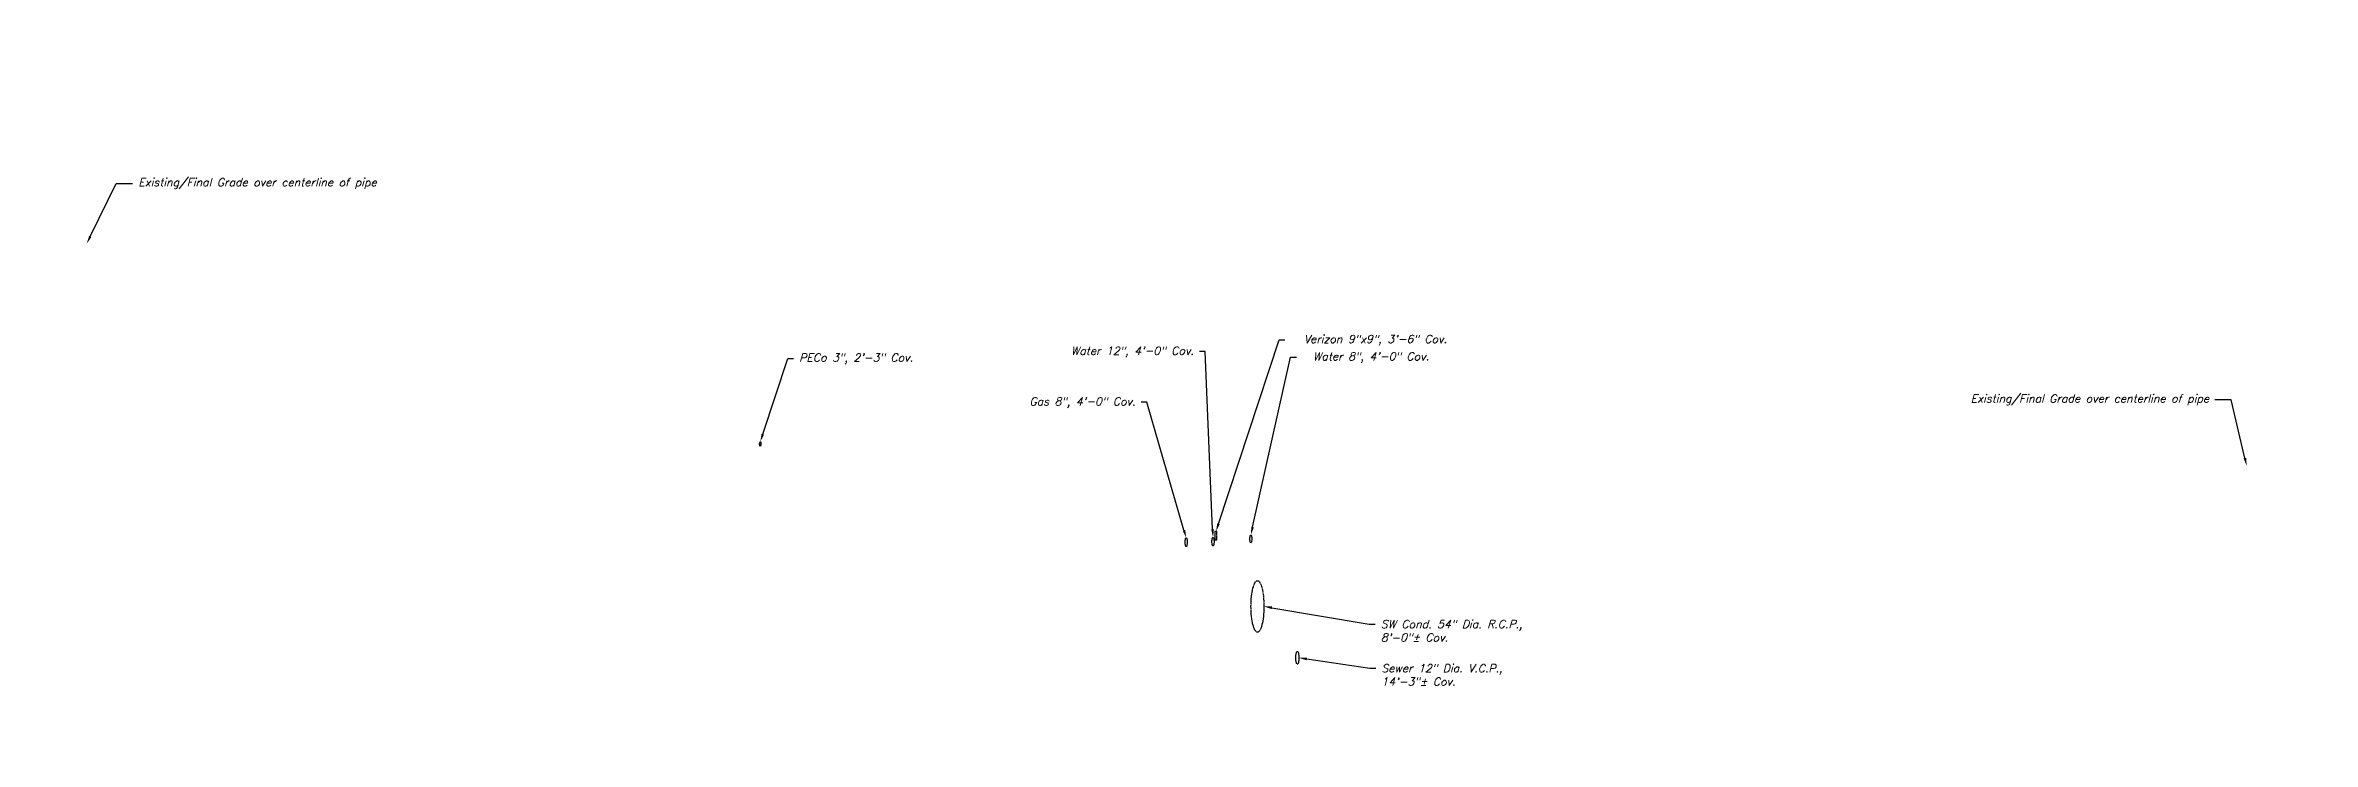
# Model space of a CAD drawing. Header units: feet. Extents: x 2726195 to 2731460, y 295075 to 297838.
# Drawn here: x 2728606 to 2729399, y 295096 to 295340 of the extents above; entities that cross this region are included whole.
import ezdxf
from ezdxf import colors
from ezdxf.entities.mleader import LeaderData, LeaderLine
from ezdxf.math import Vec2, Vec3

# ---------------------------------------------------------------- set-up
doc = ezdxf.new("R2010")
doc.units = ezdxf.units.FT
doc.header["$MEASUREMENT"] = 0
for name, pattern in [('PWD-NGAS', [2.35, 2, -0.05, 0.1, -0.05, 0.1, -0.05]), ('PWD-SSWR', [3.3, 1.5, -0.15, 1.5, -0.15]), ('PWD-TELE', [1.5, 1, -0.05, 0.1, -0.05, 0.1, -0.05, 0.1, -0.05]), ('PWD-WATR', [2.2, 2, -0.05, 0.1, -0.05])]:
    doc.linetypes.add(name, pattern=pattern)
for name, color, linetype in [('EX-TEXT', 7, 'Continuous'), ('EX-TEXT-GAS-W6', 51, 'Continuous'), ('EX-TEXT-PECO-W6', 22, 'Continuous'), ('EX-TEXT-SEWER-W6', 70, 'Continuous'), ('EX-TEXT-VERIZON-W6', 30, 'Continuous'), ('EX-TEXT-VERIZON-W7', 30, 'Continuous'), ('EX-TEXT-WATER-W6', 151, 'Continuous'), ('EX-UTIL-GAS', 51, 'PWD-NGAS'), ('EX-UTIL-PECO', 22, 'PWD-TELE'), ('EX-UTIL-SEWER', 70, 'PWD-SSWR'), ('EX-UTIL-VERIZON', 30, 'PWD-TELE'), ('EX-UTIL-WATER', 151, 'PWD-WATR')]:
    doc.layers.add(name, color=color, linetype=linetype)
doc.styles.add('EX-100', font='simplex.shx', dxfattribs={"oblique": 15, "height": 0.1})

msp = doc.modelspace()

# ---------------------------------------------------------------- linework, layer by layer
at = {"layer": 'EX-UTIL-GAS'}
msp.add_ellipse((2729004.916, 295166.225), major_axis=(0, 1.512), ratio=0.2459661, dxfattribs=at)
at = {"layer": 'EX-UTIL-PECO'}
msp.add_ellipse((2728855.899, 295200.575), major_axis=(0, 0.781), ratio=0.2910726, dxfattribs=at)
at = {"layer": 'EX-UTIL-SEWER'}
for centre, major_axis, ratio in [((2729029.829, 295143.771), (0, 9), 0.25), ((2729043.798, 295125.79), (0, 2.198), 0.2509703)]:
    msp.add_ellipse(centre, major_axis=major_axis, ratio=ratio, dxfattribs=at)
at = {"layer": 'EX-UTIL-VERIZON'}
msp.add_lwpolyline([(2729015.623, 295167.02), (2729015.623, 295170.02), (2729014.873, 295170.02), (2729014.873, 295167.02)], close=True, dxfattribs=at)
at = {"layer": 'EX-UTIL-WATER'}
for centre, major_axis, ratio in [((2729027.529, 295167.402), (0, 1.34), 0.25), ((2729014.284, 295166.412), (0, 1.489), 0.2492461)]:
    msp.add_ellipse(centre, major_axis=major_axis, ratio=ratio, dxfattribs=at)

# ---------------------------------------------------------------- leaders
at = {"layer": 'EX-TEXT'}
ml = msp.add_multileader_mtext('Standard', dxfattribs=at)
ml.set_content('Existing/Final Grade over centerline of pipe', color=256, style='EX-100')
ml.set_leader_properties(color=256, linetype='ByLayer', lineweight=-1)
ml.build(insert=Vec2(0, 0))
ml.multileader.update_dxf_attribs({"dogleg_length": 0.1, "arrow_head_size": 2.8, "scale": 20})
ctx = ml.context
ctx.base_point, ctx.scale, ctx.char_height, ctx.arrow_head_size, ctx.plane_origin = Vec3(2727787.792, 295337.631), 20, 2.8, 2.8, Vec3(2727824.283, 295240.634)
notes = []
notes.append((ctx, [(1, (1, 1, 0), (2727782.087, 295337.631), (1, 0), 5.705, [(0, [(2727772.806, 295298.863)], 0, [])])]))
ctx.mtext.insert, ctx.mtext.rotation, ctx.mtext.width, ctx.mtext.flow_direction = Vec3(2727789.792, 295339.498), -5.6627535, 49.68619, 5
ml = msp.add_multileader_mtext('Standard', dxfattribs=at)
ml.set_content('Existing/Final Grade over centerline of pipe', color=256, style='EX-100')
ml.set_leader_properties(color=256, linetype='ByLayer', lineweight=-1)
ml.build(insert=Vec2(0, 0))
ml.multileader.update_dxf_attribs({"dogleg_length": 0.1, "arrow_head_size": 2.8, "scale": 20})
ctx = ml.context
ctx.base_point, ctx.scale, ctx.char_height, ctx.arrow_head_size, ctx.plane_origin = Vec3(2728636.301, 295291.663), 20, 2.8, 2.8, Vec3(2728664.247, 295210.829)
notes.append((ctx, [(1, (1, 1, 0), (2728630.596, 295291.663), (1, 0), 5.705, [(0, [(2728620.249, 295270.674)], 0, [])])]))
ctx.mtext.insert, ctx.mtext.rotation, ctx.mtext.width, ctx.mtext.flow_direction = Vec3(2728638.301, 295293.53), -5.6627535, 49.68619, 5
ml = msp.add_multileader_mtext('Standard', dxfattribs=at)
ml.set_content('Existing/Final Grade over centerline of pipe', color=256, style='EX-100')
ml.set_leader_properties(color=256, linetype='ByLayer', lineweight=-1)
ml.build(insert=Vec2(0, 0))
ml.multileader.update_dxf_attribs({"dogleg_length": 0.1, "arrow_head_size": 2.8, "scale": 20})
ctx = ml.context
ctx.base_point, ctx.scale, ctx.char_height, ctx.arrow_head_size, ctx.plane_origin = Vec3(2729311.99, 295216), 20, 2.8, 2.8, Vec3(2729348.334, 295129.68)
ctx.text_align_type = 2
notes.append((ctx, [(0, (1, 1, 0), (2729370.505, 295216), (-1, 0), 5.705, [(0, [(2729375.949, 295192.902)], 0, [])])]))
ctx.mtext.insert, ctx.mtext.rotation, ctx.mtext.width, ctx.mtext.alignment, ctx.mtext.flow_direction = Vec3(2729362.799, 295217.867), -5.6627535, 49.68619, 3, 5
at = {"layer": 'EX-TEXT-GAS-W6'}
ml = msp.add_multileader_mtext('Standard', dxfattribs=at)
ml.set_content('Gas 8", 4\'-0" Cov.', color=256, style='EX-100')
ml.set_leader_properties(color=256, linetype='ByLayer', lineweight=-1)
ml.build(insert=Vec2(0, 0))
ml.multileader.update_dxf_attribs({"dogleg_length": 0.1, "arrow_head_size": 2.8, "scale": 20})
ctx = ml.context
ctx.base_point, ctx.scale, ctx.char_height, ctx.arrow_head_size, ctx.plane_origin = Vec3(2728944.479, 295215.216), 20, 2.8, 2.8, Vec3(2728912.676, 295173.57)
ctx.text_align_type = 2
notes.append((ctx, [(1, (1, 1, 0), (2728991.163, 295215.216), (-1, 0), 2, [(0, [(2729004.916, 295167.737)], 0, [])])]))
ctx.mtext.insert, ctx.mtext.rotation, ctx.mtext.alignment, ctx.mtext.flow_direction = Vec3(2728987.163, 295216.883), -5.6627535, 3, 5
at = {"layer": 'EX-TEXT-PECO-W6'}
ml = msp.add_multileader_mtext('Standard', dxfattribs=at)
ml.set_content('PECo 3", 2\'-3" Cov.', color=256, style='EX-100')
ml.set_leader_properties(color=256, linetype='ByLayer', lineweight=-1)
ml.build(insert=Vec2(0, 0))
ml.multileader.update_dxf_attribs({"dogleg_length": 0.1, "arrow_head_size": 2.8, "scale": 20})
ctx = ml.context
ctx.base_point, ctx.scale, ctx.char_height, ctx.arrow_head_size, ctx.plane_origin = Vec3(2728867.518, 295230.542), 20, 2.8, 2.8, Vec3(2729026.176, 295198.319)
notes.append((ctx, [(0, (1, 1, 0), (2728865.518, 295230.542), (1, 0), 2, [(0, [(2728855.899, 295201.356)], 0, [])])]))
ctx.mtext.insert, ctx.mtext.rotation, ctx.mtext.flow_direction = Vec3(2728869.518, 295232.208), -5.6627535, 5
at = {"layer": 'EX-TEXT-SEWER-W6'}
ml = msp.add_multileader_mtext('Standard', dxfattribs=at)
ml.set_content('{\\Fromans|c0;\\Q17;SW Cond. 54" Dia. R.C.P.,\\P8\'-0"%%P Cov.}', color=256, style='EX-100')
ml.set_leader_properties(color=256, linetype='ByLayer', lineweight=-1)
ml.build(insert=Vec2(0, 0))
ml.multileader.update_dxf_attribs({"dogleg_length": 0.1, "arrow_head_size": 2.8, "scale": 20})
ctx = ml.context
ctx.base_point, ctx.scale, ctx.char_height, ctx.arrow_head_size, ctx.plane_origin = Vec3(2729070.973, 295137.587), 20, 2.8, 2.8, Vec3(2729181.318, 295089.727)
notes.append((ctx, [(1, (1, 1, 0), (2729068.973, 295137.587), (1, 0), 2, [(0, [(2729032.079, 295143.771)], 0, [])])]))
ctx.mtext.insert, ctx.mtext.rotation, ctx.mtext.flow_direction = Vec3(2729072.973, 295138.987), -5.6627535, 5
ml = msp.add_multileader_mtext('Standard', dxfattribs=at)
ml.set_content('Sewer 12" Dia. V.C.P.,\\P14\'-3"%%P Cov.', color=256, style='EX-100')
ml.set_leader_properties(color=256, linetype='ByLayer', lineweight=-1)
ml.build(insert=Vec2(0, 0))
ml.multileader.update_dxf_attribs({"dogleg_length": 0.1, "arrow_head_size": 2.8, "scale": 20})
ctx = ml.context
ctx.base_point, ctx.scale, ctx.char_height, ctx.arrow_head_size, ctx.plane_origin = Vec3(2729071.205, 295122.122), 20, 2.8, 2.8, Vec3(2728922.473, 295110.936)
notes.append((ctx, [(1, (1, 1, 0), (2729069.205, 295122.122), (1, 0), 2, [(0, [(2729044.35, 295125.79)], 0, [])])]))
ctx.mtext.insert, ctx.mtext.rotation, ctx.mtext.flow_direction = Vec3(2729073.205, 295123.522), -5.6627535, 5
at = {"layer": 'EX-TEXT-VERIZON-W6'}
ml = msp.add_multileader_mtext('Standard', dxfattribs=at)
ml.set_content('Verizon 9"x9", 3\'-6" Cov.', color=256, style='EX-100')
ml.set_leader_properties(color=256, linetype='ByLayer', lineweight=-1)
ml.build(insert=Vec2(0, 0))
ml.multileader.update_dxf_attribs({"dogleg_length": 0.1, "arrow_head_size": 2.8, "scale": 20})
ctx = ml.context
ctx.base_point, ctx.scale, ctx.char_height, ctx.arrow_head_size, ctx.plane_origin = Vec3(2729039.396, 295237.043), 20, 2.8, 2.8, Vec3(2728977.049, 295328.174)
ctx.text_align_type = 2
notes.append((ctx, [(1, (1, 1, 0), (2729037.396, 295237.043), (1, 0), 2, [(0, [(2729015.333, 295170.007)], 0, [])])]))
ctx.mtext.insert, ctx.mtext.rotation, ctx.mtext.alignment, ctx.mtext.flow_direction = Vec3(2729096.148, 295238.71), -5.6627535, 3, 5
at = {"layer": 'EX-TEXT-VERIZON-W7'}
ml = msp.add_multileader_mtext('Standard', dxfattribs=at)
ml.set_content('Verizon 9"x9", 3\'-8" Cov. ', color=256, style='EX-100')
ml.set_leader_properties(color=256, linetype='ByLayer', lineweight=-1)
ml.build(insert=Vec2(0, 0))
ml.multileader.update_dxf_attribs({"dogleg_length": 0.1, "arrow_head_size": 2.8, "scale": 20})
ctx = ml.context
ctx.base_point, ctx.scale, ctx.char_height, ctx.arrow_head_size, ctx.plane_origin = Vec3(2729521.743, 295264.904), 20, 2.8, 2.8, Vec3(2729434.67, 295242.996)
ctx.text_align_type = 2
notes.append((ctx, [(0, (1, 1, 0), (2729582.496, 295264.904), (-1, 0), 2, [(0, [(2729594.011, 295187.091)], 0, [])])]))
ctx.mtext.insert, ctx.mtext.rotation, ctx.mtext.width, ctx.mtext.alignment, ctx.mtext.flow_direction = Vec3(2729578.496, 295266.571), -5.6627535, 70.82184, 3, 5
ml = msp.add_multileader_mtext('Standard', dxfattribs=at)
ml.set_content('Verizon 9"x9", 5\'-2" Cov. ', color=256, style='EX-100')
ml.set_leader_properties(color=256, linetype='ByLayer', lineweight=-1)
ml.build(insert=Vec2(0, 0))
ml.multileader.update_dxf_attribs({"dogleg_length": 0.1, "arrow_head_size": 2.8, "scale": 20})
ctx = ml.context
ctx.base_point, ctx.scale, ctx.char_height, ctx.arrow_head_size, ctx.plane_origin = Vec3(2729514.527, 295138.708), 20, 2.8, 2.8, Vec3(2729436.467, 295232.569)
ctx.text_align_type = 2
notes.append((ctx, [(0, (1, 1, 0), (2729582.67, 295138.708), (-1, 0), 9.392, [(0, [(2729593.756, 295177.766)], 0, [])])]))
ctx.mtext.insert, ctx.mtext.rotation, ctx.mtext.width, ctx.mtext.alignment, ctx.mtext.flow_direction = Vec3(2729571.279, 295140.375), -5.6627535, 74.70861, 3, 5
at = {"layer": 'EX-TEXT-WATER-W6'}
ml = msp.add_multileader_mtext('Standard', dxfattribs=at)
ml.set_content('Water 12", 4\'-0" Cov.', color=256, style='EX-100')
ml.set_leader_properties(color=256, linetype='ByLayer', lineweight=-1)
ml.build(insert=Vec2(0, 0))
ml.multileader.update_dxf_attribs({"dogleg_length": 0.1, "arrow_head_size": 2.8, "scale": 20})
ctx = ml.context
ctx.base_point, ctx.scale, ctx.char_height, ctx.arrow_head_size, ctx.plane_origin = Vec3(2728959.018, 295232.948), 20, 2.8, 2.8, Vec3(2729161.655, 295365.227)
ctx.text_align_type = 2
notes.append((ctx, [(0, (1, 1, 0), (2729011.587, 295232.948), (-1, 0), 2, [(0, [(2729014.279, 295167.901)], 0, [])])]))
ctx.mtext.insert, ctx.mtext.rotation, ctx.mtext.alignment, ctx.mtext.flow_direction = Vec3(2729007.587, 295234.615), -5.6627535, 3, 5
ml = msp.add_multileader_mtext('Standard', dxfattribs=at)
ml.set_content('Water 8", 4\'-0" Cov.', color=256, style='EX-100')
ml.set_leader_properties(color=256, linetype='ByLayer', lineweight=-1)
ml.build(insert=Vec2(0, 0))
ml.multileader.update_dxf_attribs({"dogleg_length": 0.1, "arrow_head_size": 2.8, "scale": 20})
ctx = ml.context
ctx.base_point, ctx.scale, ctx.char_height, ctx.arrow_head_size, ctx.plane_origin = Vec3(2729043.451, 295230.981), 20, 2.8, 2.8, Vec3(2729169.021, 295365.227)
ctx.text_align_type = 2
notes.append((ctx, [(1, (1, 1, 0), (2729041.451, 295230.981), (1, 0), 2, [(0, [(2729027.529, 295168.742)], 0, [])])]))
ctx.mtext.insert, ctx.mtext.rotation, ctx.mtext.alignment, ctx.mtext.flow_direction = Vec3(2729089.887, 295232.647), -5.6627535, 3, 5
for ctx, leaders in notes:
    for number, flags, end, landing, length, lines in leaders:
        leader = LeaderData()
        leader.index, (leader.has_last_leader_line, leader.has_dogleg_vector, leader.attachment_direction) = number, flags
        leader.last_leader_point, leader.dogleg_vector, leader.dogleg_length = Vec3(end), Vec3(landing), length
        for number, points, colour, breaks in lines:
            line = LeaderLine()
            line.index, line.vertices, line.color, line.breaks = number, Vec3.list(points), colors.encode_raw_color(colour), breaks
            leader.lines.append(line)
        ctx.leaders.append(leader)

doc.saveas('drawing.dxf')
